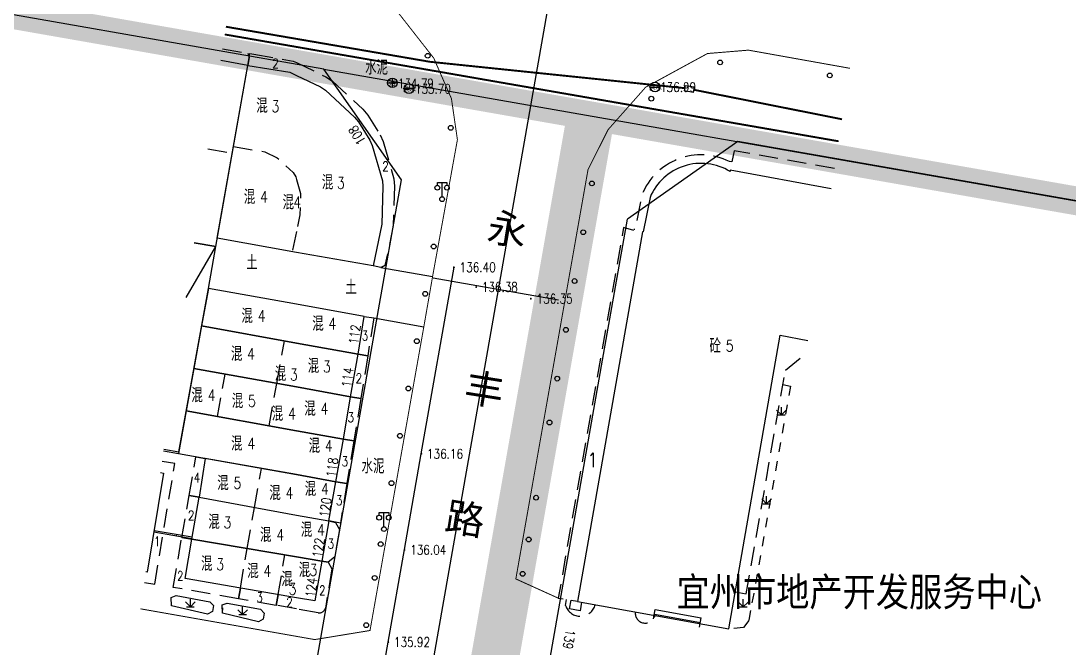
# Model space of a CAD drawing. Extents: x 529262 to 576451, y 2694391 to 2717535.
# Drawn here: x 563086.1 to 563195.9, y 2710784 to 2710849.6 of the extents above; entities that cross this region are included whole.
import ezdxf
from ezdxf.enums import TextEntityAlignment as Align
from ezdxf.xclip import XClip

# ---------------------------------------------------------------- set-up
doc = ezdxf.new("R2010")
doc.units = 0
doc.header["$XCLIPFRAME"] = 0
for name, pattern in [('DASH', [0.35, 0.25, -0.1]), ('X5', [3, 2, -1]), ('X6', [2, 1, -1])]:
    doc.linetypes.add(name, pattern=pattern)
for name, color, linetype in [('COMPONENT', 8, 'Continuous'), ('DLDW', 8, 'Continuous'), ('DLSS', 4, 'Continuous'), ('GCD', 8, 'Continuous'), ('GXYZ', 8, 'Continuous'), ('JMD', 8, 'Continuous'), ('PP-COM', 7, 'Continuous'), ('RD-中线', 40, 'Continuous'), ('RD-红线', 7, 'Continuous'), ('ZBTZ', 8, 'Continuous'), ('ZJ', 7, 'Continuous'), ('污水管径标注_W10-', 202, 'Continuous'), ('河流', 4, 'Continuous')]:
    doc.layers.add(name, color=color, linetype=linetype)
doc.styles.add('HZ', font='rs.shx', dxfattribs={"width": 0.8, "bigfont": 'hztxt.shx'})
doc.styles.add('宋体', font='', dxfattribs={"width": 0.75})
doc.styles.add('等线体', font='simhei.ttf')
doc.styles.get('宋体').set_extended_font_data('SimSun')
doc.linetypes.add('1161', pattern='A,0,[149,AAA.SHX,S=0.15,R=0,X=0,Y=0],-1.6', length=1.6)

# ---------------------------------------------------------------- blocks, each defined once
blk = doc.blocks.new('A$C19FD0107')
at = {"layer": 'RD-中线', "color": 8, "linetype": 'Continuous', "flags": 128}
blk.add_lwpolyline([(-7896.66, 16233.01), (-7853.25, 16479.69)], dxfattribs=at)
at = {"layer": 'RD-红线', "color": 8}
for points in [[(-7880.13, 16453.93), (-7972.66, 16470.12), (-7975.62, 16470.64)], [(-7732.15, 16428.04), (-7836.79, 16446.35)]]:
    blk.add_lwpolyline(points, dxfattribs=at)
for points in [[(-7872.01, 16442.35), (-7880.13, 16453.93, 0.414486)], [(-7836.79, 16446.35), (-7848.36, 16438.23, 0.413941)]]:
    blk.add_lwpolyline(points, format="xyb", dxfattribs=at)
at = {"layer": 'RD-红线', "color": 8, "linetype": 'Continuous', "flags": 128}
for points in [[(-7885.68, 16364.62), (-7874.61, 16427.56), (-7872.01, 16442.35)], [(-7862.06, 16360.38), (-7860.67, 16368.28), (-7850.96, 16423.47), (-7848.36, 16438.23)]]:
    blk.add_lwpolyline(points, dxfattribs=at)
blk = doc.blocks.new('GC200')
at = {"linetype": 'Continuous', "const_width": 0.2, "flags": 128}
blk.add_lwpolyline([(-0.1, 0, 1), (0.1, 0, 1)], format="xyb", close=True, dxfattribs=at)
blk = doc.blocks.new('gc124')
at = {"color": 8}
for p, q in [((-1, 1), (0, 0)), ((-0.8, 0), (0.8, 0)), ((0, 0), (0, 1.6)), ((0, 0), (1, 1))]:
    blk.add_line(p, q, dxfattribs=at)
blk = doc.blocks.new('gc170')
at = {"color": 8, "linetype": 'Continuous'}
blk.add_circle((0, 0), 0.5, dxfattribs=at)
blk = doc.blocks.new('gc097')
at = {"color": 8}
for p, q in [((-1, 2.9), (-1, 3.5)), ((-1, 3.5), (1, 3.5)), ((0, 0.5), (0, 3.5)), ((1, 3.5), (1, 2.9))]:
    blk.add_line(p, q, dxfattribs=at)
for centre in [(-1, 2.4), (1, 2.4), (0, 0)]:
    blk.add_circle(centre, 0.5, dxfattribs=at)
blk = doc.blocks.new('gcbj0102')
for p, q in [((-1, 0), (1, 0)), ((0, -1), (0, 1))]:
    blk.add_line(p, q)
blk.add_circle((0, 0), 1)
blk = doc.blocks.new('gcbj0101')
blk.add_line((-1, 0), (1, 0))
blk.add_circle((0, 0), 1)

msp = doc.modelspace()

# ---------------------------------------------------------------- linework, layer by layer
at = {"color": 8, "linetype": 'DASH', "ltscale": 20, "const_width": 0.2, "flags": 128}
for points in [[(563107.601, 2710848.964), (563128.957, 2710845.297)], [(563107.483, 2710848.156), (563171.757, 2710836.982)], [(563128.957, 2710845.297), (563155.679, 2710842.534)], [(563156.576, 2710842.373), (563172.115, 2710839.284)]]:
    msp.add_lwpolyline(points, dxfattribs=at)
at = {"color": 8, "linetype": 'Continuous'}
msp.add_lwpolyline([(563155.731, 2710842.824), (563156.628, 2710842.663), (563156.524, 2710842.084), (563155.627, 2710842.244)], close=True, dxfattribs=at)
at = {"layer": 'DLDW', "color": 252, "linetype": 'Continuous'}
for p, q in [((563152.373, 2710787.016), (563152.552, 2710788)), ((563152.463, 2710787.508), (563157.29, 2710786.628)), ((563152.552, 2710788), (563157.38, 2710787.12)), ((563157.201, 2710786.136), (563157.38, 2710787.12))]:
    msp.add_line(p, q, dxfattribs=at)
at = {"layer": 'DLSS', "linetype": 'Continuous', "const_width": 0.1}
for points in [[(563128.323, 2710817.565), (563129.256, 2710822.91), (563131.842, 2710837.142), (563131.217, 2710841.44), (563129.363, 2710845.684), (563125.469, 2710850.655), (563120.675, 2710853.933)], [(563145.514, 2710834.007), (563147.613, 2710838.19), (563151.554, 2710842.64), (563158.021, 2710846.16), (563162.346, 2710846.517)], [(563172.944, 2710844.614), (563162.296, 2710846.517)]]:
    msp.add_lwpolyline(points, dxfattribs=at)
at = {"layer": 'DLSS', "linetype": 'Continuous', "const_width": 0.1, "elevation": 136.043, "flags": 128}
msp.add_lwpolyline([(563142.395, 2710789.189), (563137.958, 2710791.197), (563145.514, 2710834.007)], dxfattribs=at)
at = {"layer": 'DLSS', "linetype": 'Continuous', "const_width": 0.1, "flags": 128}
for points in [[(563128.323, 2710817.565), (563122.691, 2710785.802), (563116.904, 2710784.853), (563114.998, 2710785.189)], [(563114.998, 2710785.189), (563098.657, 2710788.071)]]:
    msp.add_lwpolyline(points, dxfattribs=at)
at = {"layer": 'DLSS', "linetype": 'X6'}
msp.add_lwpolyline([(563165.913, 2710811.521), (563166.724, 2710811.379), (563162.861, 2710789.669), (563162.523, 2710787.887), (563162.347, 2710786.844), (563161.782, 2710786.104), (563160.253, 2710785.962)], dxfattribs=at)
at = {"layer": 'JMD', "linetype": 'Continuous'}
for p, q in [((563103.438, 2710820.622), (563106.548, 2710825.976)), ((563102.427, 2710795.716), (563102.452, 2710795.864))]:
    msp.add_line(p, q, dxfattribs=at)
at = {"layer": 'JMD', "linetype": 'X5'}
for points, elevation in [([(563107.26, 2710846.642), (563109.904, 2710846.189), (563110.029, 2710845.734), (563109.898, 2710844.925)], -527.877), ([(563109.898, 2710844.925), (563110.108, 2710846.154), (563110.532, 2710846.081), (563114.661, 2710845.372), (563114.998, 2710845.208)], -527.877), ([(563114.998, 2710845.208), (563118.081, 2710843.708), (563118.778, 2710843.271), (563121.943, 2710840.339), (563122.451, 2710839.728), (563123.749, 2710837.65), (563124.054, 2710836.947), (563125.186, 2710833.067), (563125.249, 2710832.278), (563125.128, 2710828.153), (563124.259, 2710823.985), (563123.807, 2710823.771), (563123.025, 2710823.935)], -527.877), ([(563122.09, 2710818.662), (563123.101, 2710818.496), (563122.454, 2710814.544), (563121.443, 2710814.71)], -529.142), ([(563121.443, 2710814.71), (563122.454, 2710814.544), (563121.725, 2710810.086), (563120.658, 2710810.261)], 136.25), ([(563120.658, 2710810.261), (563121.725, 2710810.086), (563120.998, 2710805.651), (563119.91, 2710805.829)], 136.142), ([(563119.91, 2710805.829), (563120.998, 2710805.651), (563120.267, 2710801.181), (563119.124, 2710801.368)], 136.142), ([(563104.79, 2710799.739), (563103.751, 2710799.92), (563104.46, 2710803.986), (563105.445, 2710803.81)], -525.721), ([(563099.063, 2710790.838), (563100.159, 2710790.647), (563102.251, 2710803.256), (563100.921, 2710803.484)], -526.179), ([(563119.124, 2710801.368), (563120.267, 2710801.181), (563119.588, 2710797.036), (563118.389, 2710797.261)], -525.419), ([(563104.03, 2710795.346), (563102.985, 2710795.528), (563103.751, 2710799.92), (563104.79, 2710799.739)], -525.937), ([(563118.389, 2710797.261), (563119.086, 2710797.118), (563119.48, 2710796.374), (563118.965, 2710793.47), (563118.316, 2710792.961), (563117.654, 2710793.068)], -525.721), ([(563109.122, 2710790.247), (563108.925, 2710789.118), (563102.075, 2710790.313), (563102.985, 2710795.528), (563104.03, 2710795.346)], -526.744), ([(563113.077, 2710789.562), (563112.879, 2710788.428), (563108.925, 2710789.118), (563109.122, 2710790.247)], -527.159), ([(563114.998, 2710788.058), (563112.879, 2710788.428), (563113.077, 2710789.562)], -525.937)]:
    msp.add_lwpolyline(points, dxfattribs=dict(at, elevation=elevation))
at = {"layer": 'JMD', "linetype": 'Continuous', "flags": 128}
for points, elevation in [([(563104.282, 2710826.363), (563106.548, 2710825.976), (563109.898, 2710844.925), (563107.081, 2710845.421)], -527.877), ([(563114.998, 2710825.358), (563106.698, 2710826.829), (563109.898, 2710844.925), (563114.296, 2710844.217), (563114.998, 2710843.876)], -527.877), ([(563114.998, 2710843.876), (563117.5, 2710842.659), (563118.047, 2710842.316), (563121.072, 2710839.513), (563121.479, 2710839.024), (563122.686, 2710837.092), (563122.925, 2710836.54), (563124.002, 2710832.849), (563124.05, 2710832.248), (563123.934, 2710828.294), (563123.025, 2710823.935), (563114.998, 2710825.358)], -527.877), ([(563101.113, 2710804.789), (563102.682, 2710804.507), (563105.763, 2710821.591), (563106.548, 2710825.976), (563104.282, 2710826.363)], -522.123), ([(563114.998, 2710819.934), (563105.763, 2710821.591), (563105.055, 2710817.665), (563114.998, 2710815.872)], -529.142), ([(563114.998, 2710815.872), (563121.443, 2710814.71), (563122.09, 2710818.662), (563114.998, 2710819.934)], -529.142), ([(563114.998, 2710815.872), (563105.055, 2710817.665), (563104.253, 2710813.219), (563114.998, 2710811.282)], 136.25), ([(563114.998, 2710811.282), (563120.658, 2710810.261), (563121.443, 2710814.71), (563114.998, 2710815.872)], 136.25), ([(563114.998, 2710811.282), (563104.253, 2710813.219), (563103.45, 2710808.768), (563114.998, 2710806.706)], 136.142), ([(563114.998, 2710806.706), (563119.91, 2710805.829), (563120.658, 2710810.261), (563114.998, 2710811.282)], 136.142), ([(563114.998, 2710806.706), (563103.45, 2710808.768), (563102.647, 2710804.31), (563114.998, 2710802.105)], -525.419), ([(563114.998, 2710802.105), (563119.124, 2710801.368), (563119.91, 2710805.829), (563114.998, 2710806.706)], -525.419), ([(563101.113, 2710804.789), (563102.682, 2710804.507)], 137.62), ([(563101.084, 2710804.591), (563102.647, 2710804.31)], 137.62), ([(563114.998, 2710802.105), (563105.445, 2710803.81), (563104.79, 2710799.739), (563114.998, 2710797.879)], -525.721), ([(563100.751, 2710802.329), (563101.055, 2710802.277), (563099.373, 2710791.907), (563099.224, 2710791.932)], -526.368), ([(563114.998, 2710797.879), (563118.389, 2710797.261), (563119.124, 2710801.368), (563114.998, 2710802.105)], -525.721), ([(563114.998, 2710793.512), (563104.03, 2710795.346), (563104.79, 2710799.739), (563114.998, 2710797.879)], -525.937), ([(563114.998, 2710797.879), (563118.389, 2710797.261), (563117.654, 2710793.068), (563114.998, 2710793.512)], -525.937), ([(563114.998, 2710789.23), (563103.345, 2710791.247), (563104.03, 2710795.346), (563114.998, 2710793.512)], -527.159), ([(563114.998, 2710793.512), (563117.654, 2710793.068), (563116.92, 2710788.897), (563114.998, 2710789.23)], -527.159)]:
    msp.add_lwpolyline(points, dxfattribs=dict(at, elevation=elevation))
at = {"layer": 'JMD', "linetype": 'X5', "flags": 128}
for points, elevation in [([(563105.724, 2710836.181), (563108.272, 2710835.73)], -510.967), ([(563108.394, 2710836.418), (563111.688, 2710835.888), (563112.971, 2710835.264), (563114.631, 2710833.726), (563114.911, 2710833.278), (563114.998, 2710832.98)], -527.877), ([(563114.998, 2710832.98), (563115.426, 2710831.513), (563115.36, 2710829.284), (563114.998, 2710827.544)], -527.877), ([(563114.998, 2710827.544), (563114.554, 2710825.415)], -527.877), ([(563112.922, 2710811.656), (563113.723, 2710816.102)], -526.744), ([(563106.729, 2710808.182), (563107.53, 2710812.628)], -512.513), ([(563112.122, 2710807.22), (563112.922, 2710811.656)], -526.744), ([(563110.597, 2710798.681), (563111.326, 2710802.76)], -526.744), ([(563109.813, 2710794.379), (563110.597, 2710798.681)], -526.744), ([(563109.122, 2710790.247), (563109.813, 2710794.379)], -526.744), ([(563113.077, 2710789.562), (563113.771, 2710793.717)], -527.159)]:
    msp.add_lwpolyline(points, dxfattribs=dict(at, elevation=elevation))
at = {"layer": 'JMD', "linetype": 'X5', "elevation": -517.22, "flags": 128}
msp.add_lwpolyline([(563160.564, 2710834.83), (563160.312, 2710834.876, 0.4356457), (563151.156, 2710831.374), (563150.583, 2710828.538), (563150.481, 2710828.556), (563150.333, 2710827.714)], format="xyb", dxfattribs=at)
at = {"layer": 'JMD', "linetype": 'X5'}
for points in [[(563171.313, 2710834.121), (563160.805, 2710835.992), (563160.564, 2710834.83)], [(563123.807, 2710823.771), (563124.259, 2710823.985)], [(563166.177, 2710813.031), (563168.3, 2710814.741)], [(563160.929, 2710789.861), (563162.088, 2710789.628), (563166.177, 2710813.031)]]:
    msp.add_lwpolyline(points, dxfattribs=at)
at = {"layer": 'JMD', "linetype": 'Continuous', "elevation": -517.22, "flags": 128}
msp.add_lwpolyline([(563170.983, 2710832.004), (563160.416, 2710833.952), (563160.395, 2710833.816, 0.45956), (563152.012, 2710831.114), (563151.284, 2710827.511), (563151.204, 2710827.525), (563144.422, 2710788.835), (563160.253, 2710785.962), (563165.618, 2710816.698), (563168.519, 2710816.154)], format="xyb", dxfattribs=at)
at = {"layer": 'JMD', "linetype": 'X5', "flags": 128}
msp.add_lwpolyline([(563150.321, 2710827.641), (563149.239, 2710827.951), (563142.395, 2710789.189), (563143.264, 2710789.037)], dxfattribs=at)
at = {"layer": 'JMD', "linetype": 'Continuous', "flags": 128}
for points in [[(563105.763, 2710821.591), (563106.548, 2710825.976)], [(563144.838, 2710788.76), (563144.677, 2710787.877), (563143.573, 2710788.083), (563143.737, 2710788.982), (563144.426, 2710788.861)]]:
    msp.add_lwpolyline(points, dxfattribs=at)
at = {"layer": 'JMD', "linetype": 'Continuous'}
for points in [[(563100.057, 2710796.117), (563104.047, 2710795.442)], [(563100.08, 2710796.265), (563104.072, 2710795.59)]]:
    msp.add_lwpolyline(points, dxfattribs=at)
at = {"layer": 'JMD', "linetype": 'X5'}
for points, elevation in [([(563117.654, 2710793.068), (563118.316, 2710792.961), (563118.699, 2710792.241), (563118.016, 2710788.138, -0.4003925), (563117.252, 2710787.665), (563114.998, 2710788.058)], -525.937), ([(563146.277, 2710788.498, -0.7509148), (563143.169, 2710788.418), (563143.264, 2710789.037)], -516.41)]:
    msp.add_lwpolyline(points, format="xyb", dxfattribs=dict(at, elevation=elevation))
msp.add_lwpolyline([(563152.537, 2710787.362, -0.9224484), (563150.457, 2710787.74, -0.7622263)], format="xyb", dxfattribs=at)
at = {"layer": 'PP-COM'}
msp.add_line((563117.861, 2710844.534), (563518.64, 2710774.401), dxfattribs=at)
at = {"layer": 'PP-COM', "color": 8, "const_width": 3}
msp.add_lwpolyline([(563417.341, 2710556.693), (562978.055, 2710627.629), (563025.329, 2710860.726), (563456.913, 2710785.203), (563417.116, 2710556.733)], dxfattribs=at)
at = {"layer": 'ZBTZ', "linetype": '1161', "flags": 128}
for points, elevation in [([(563123.807, 2710823.771), (563129.24, 2710822.823)], -525.075), ([(563123.101, 2710818.496), (563128.324, 2710817.57)], -529.142)]:
    msp.add_lwpolyline(points, dxfattribs=dict(at, elevation=elevation))
msp.add_lwpolyline([(563142.414, 2710820.359), (563129.3, 2710822.669)], dxfattribs=at)
at = {"layer": 'ZBTZ', "linetype": '1161'}
for points in [[(563105.685, 2710787.503), (563101.914, 2710788.393), (563101.885, 2710789.264), (563102.412, 2710789.454), (563105.912, 2710788.81), (563106.294, 2710788.412), (563106.191, 2710787.777), (563105.685, 2710787.503)], [(563107.23, 2710787.613), (563107.28, 2710788.191)]]:
    msp.add_lwpolyline(points, dxfattribs=at)
at = {"layer": 'ZBTZ', "linetype": '1161', "elevation": 0.021}
msp.add_lwpolyline([(563111.001, 2710786.723), (563107.23, 2710787.613), (563107.201, 2710788.484), (563107.728, 2710788.674), (563111.228, 2710788.03), (563111.61, 2710787.632), (563111.507, 2710786.997), (563111.001, 2710786.723)], dxfattribs=at)
at = {"layer": '污水管径标注_W10-'}
msp.add_lwpolyline([(563100.325, 2710646.713), (563103.74, 2710666.42), (563105.447, 2710676.273), (563107.193, 2710686.119), (563110.684, 2710705.812), (563114.175, 2710725.505), (563115.889, 2710735.17), (563117.654, 2710745.2), (563121.087, 2710764.716), (563124.585, 2710784.595), (563126.286, 2710794.262), (563128.051, 2710804.293), (563131.485, 2710823.808)], dxfattribs=at)
at = {"layer": '河流', "color": 5, "linetype": 'DASH', "ltscale": 0.1, "const_width": 5}
msp.add_lwpolyline([(563145.912, 2710840.158), (563106.29, 2710616.304)], dxfattribs=at)

# ---------------------------------------------------------------- block references
at = {"layer": 'COMPONENT', "linetype": 'Continuous', "xscale": 0.5, "yscale": 0.5}
for name, p in [('gcbj0102', (563125.034, 2710843.091)), ('gcbj0101', (563152.531, 2710842.658)), ('gcbj0101', (563126.777, 2710842.485))]:
    msp.add_blockref(name, p, dxfattribs=at)
at = {"layer": 'DLDW', "color": 252, "linetype": 'Continuous', "xscale": 0.5, "yscale": 0.5, "zscale": 0.5}
for p in [(563130.241, 2710830.923), (563124.151, 2710796.408)]:
    msp.add_blockref('gc097', p, dxfattribs=at)
at = {"layer": 'GCD', "linetype": 'Continuous'}
ref = msp.add_blockref('GC200', (563125.007, 2710843.03, 134.789), dxfattribs=dict(at, xscale=0.5, yscale=0.5, zscale=0.5))
ref.add_attrib('height', '134.79', dxfattribs={"linetype": 'Continuous', "height": 1, "style": 'HZ', "width": 0.8}).set_placement((563125.607, 2710843.03, 134.789), align=Align.MIDDLE_LEFT)
ref = msp.add_blockref('GC200', (563152.464, 2710842.64, 136.988), dxfattribs=dict(at, xscale=0.5, yscale=0.5, zscale=0.5))
ref.add_attrib('height', '136.99', dxfattribs={"linetype": 'Continuous', "height": 1, "style": 'HZ', "width": 0.8}).set_placement((563153.064, 2710842.64, 136.988), align=Align.MIDDLE_LEFT)
ref = msp.add_blockref('GC200', (563126.791, 2710842.465, 135.7), dxfattribs=dict(at, xscale=0.5, yscale=0.5, zscale=0.5))
ref.add_attrib('height', '135.70', dxfattribs={"linetype": 'Continuous', "height": 1, "style": 'HZ', "width": 0.8}).set_placement((563127.391, 2710842.465, 135.7), align=Align.MIDDLE_LEFT)
ref = msp.add_blockref('GC200', (563131.476, 2710823.798, 136.4), dxfattribs=dict(at, xscale=0.5, yscale=0.5, zscale=0.5))
ref.add_attrib('height', '136.40', dxfattribs={"linetype": 'Continuous', "height": 1, "style": 'HZ', "width": 0.8}).set_placement((563132.076, 2710823.798, 136.4), align=Align.MIDDLE_LEFT)
ref = msp.add_blockref('GC200', (563133.802, 2710821.728, 136.381), dxfattribs=dict(at, xscale=0.5, yscale=0.5, zscale=0.5))
ref.add_attrib('height', '136.38', dxfattribs={"linetype": 'Continuous', "height": 1, "style": 'HZ', "width": 0.8}).set_placement((563134.402, 2710821.728, 136.381), align=Align.MIDDLE_LEFT)
ref = msp.add_blockref('GC200', (563139.534, 2710820.515, 136.347), dxfattribs=dict(at, xscale=0.5, yscale=0.5, zscale=0.5))
ref.add_attrib('height', '136.35', dxfattribs={"linetype": 'Continuous', "height": 1, "style": 'HZ', "width": 0.8}).set_placement((563140.134, 2710820.515, 136.347), align=Align.MIDDLE_LEFT)
ref = msp.add_blockref('GC200', (563128.058, 2710804.285, 136.16), dxfattribs=dict(at, xscale=0.5, yscale=0.5, zscale=0.5))
ref.add_attrib('height', '136.16', dxfattribs={"linetype": 'Continuous', "height": 1, "style": 'HZ', "width": 0.8}).set_placement((563128.658, 2710804.285, 136.16), align=Align.MIDDLE_LEFT)
ref = msp.add_blockref('GC200', (563126.302, 2710794.237, 136.04), dxfattribs=dict(at, xscale=0.5, yscale=0.5, zscale=0.5))
ref.add_attrib('height', '136.04', dxfattribs={"linetype": 'Continuous', "height": 1, "style": 'HZ', "width": 0.8}).set_placement((563126.902, 2710794.237, 136.04), align=Align.MIDDLE_LEFT)
ref = msp.add_blockref('GC200', (563124.598, 2710784.588, 135.92), dxfattribs=dict(at, xscale=0.5, yscale=0.5, zscale=0.5))
ref.add_attrib('height', '135.92', dxfattribs={"linetype": 'Continuous', "height": 1, "style": 'HZ', "width": 0.8}).set_placement((563125.198, 2710784.588, 135.92), align=Align.MIDDLE_LEFT)
at = {"layer": 'PP-COM'}
ref = msp.add_blockref('A$C19FD0107', (570997.993, 2694390.603), dxfattribs=at)
XClip(ref).set_block_clipping_path([(-9366.4383134884, 14428.6043910822), (-3328.4480743363, 17452.7484863754)])
at = {"layer": 'ZBTZ', "linetype": 'Continuous'}
for p, xscale, yscale, zscale, rotation in [((563128.73, 2710845.924), 0.5000000001865913, 0.5000000001865913, 0.5000000001865913, 129.5871182935611), ((563159.346, 2710845.232), 0.5000000000619341, 0.5000000000619341, 0.5000000000619341, 350.2927564028572), ((563170.825, 2710843.872), 0.5000000000619341, 0.5000000000619341, 0.5000000000619341, 350.2927564028572), ((563152.143, 2710841.438), 0.5000000000619341, 0.5000000000619341, 0.5000000000619341, 350.2927564028572), ((563131.143, 2710838.385), 0.50000000007198, 0.50000000007198, 0.50000000007198, 79.89019669517297), ((563145.923, 2710832.57, -527.74), 0.4999999999433769, 0.4999999999433769, 0.4999999999433769, 79.92727173922717), ((563130.241, 2710830.923), 0.4999999998424459, 0.4999999998424459, 0.4999999998424459, 78.99886126854275), ((563145.016, 2710827.465), 0.4999999999433769, 0.4999999999433769, 0.4999999999433769, 79.92727173922717), ((563129.358, 2710825.971), 0.50000000007198, 0.50000000007198, 0.50000000007198, 79.89019669517297), ((563144.109, 2710822.36), 0.4999999999433769, 0.4999999999433769, 0.4999999999433769, 79.92727173922717), ((563128.475, 2710821.019), 0.50000000007198, 0.50000000007198, 0.50000000007198, 79.89019669517297), ((563143.202, 2710817.255), 0.4999999999433769, 0.4999999999433769, 0.4999999999433769, 79.92727173922717), ((563127.592, 2710816.068), 0.50000000007198, 0.50000000007198, 0.50000000007198, 79.89019669517297), ((563142.295, 2710812.15), 0.4999999999433769, 0.4999999999433769, 0.4999999999433769, 79.92727173922717), ((563126.709, 2710811.116), 0.50000000007198, 0.50000000007198, 0.50000000007198, 79.89019669517297), ((563141.48, 2710807.56), 0.4999999999433769, 0.4999999999433769, 0.4999999999433769, 79.92727173922717), ((563125.826, 2710806.164), 0.50000000007198, 0.50000000007198, 0.50000000007198, 79.89019669517297), ((563124.943, 2710801.212), 0.50000000007198, 0.50000000007198, 0.50000000007198, 79.89019669517297), ((563140.083, 2710799.694), 0.4999999999433769, 0.4999999999433769, 0.4999999999433769, 79.92727173922717), ((563123.807, 2710794.839), 0.50000000007198, 0.50000000007198, 0.50000000007198, 79.89019669517297), ((563139.306, 2710795.324), 0.4999999999433769, 0.4999999999433769, 0.4999999999433769, 79.92727173922717), ((563123.177, 2710791.308), 0.50000000007198, 0.50000000007198, 0.50000000007198, 79.89019669517297), ((563138.668, 2710791.729), 0.4999999999433769, 0.4999999999433769, 0.4999999999433769, 79.92727173922717), ((563122.294, 2710786.357), 0.50000000007198, 0.50000000007198, 0.50000000007198, 79.89019669517297)]:
    msp.add_blockref('gc170', p, dxfattribs=dict(at, xscale=xscale, yscale=yscale, zscale=zscale, rotation=rotation))
at = {"layer": 'ZBTZ', "linetype": 'Continuous', "xscale": 0.5, "yscale": 0.5}
for p in [(563165.762, 2710808.356), (563164.215, 2710799.062), (563103.886, 2710788.293), (563109.346, 2710787.468), (563161.767, 2710788.281)]:
    msp.add_blockref('gc124', p, dxfattribs=at)

# ---------------------------------------------------------------- texts
at = {"layer": 'GXYZ', "linetype": 'Continuous', "style": '宋体'}
for s, p in [('污', (563125.034, 2710843.085)), ('供水', (563126.804, 2710842.459)), ('供水', (563152.558, 2710842.632))]:
    msp.add_text(s, height=0.5, dxfattribs=at).set_placement(p, align=Align.MIDDLE)
at = {"layer": 'JMD', "linetype": 'Continuous', "style": 'HZ', "width": 0.8}
for s, p in [('混', (563111.985, 2710840.707)), ('混', (563118.843, 2710832.69)), ('混', (563110.675, 2710831.165)), ('混', (563114.731, 2710830.594)), ('混', (563110.422, 2710818.71)), ('混', (563117.84, 2710817.903)), ('混', (563109.326, 2710814.75)), ('砼', (563159.436, 2710815.585)), ('混', (563113.912, 2710812.643)), ('混', (563117.365, 2710813.484)), ('混', (563105.183, 2710810.426)), ('混', (563109.419, 2710809.815)), ('混', (563113.601, 2710808.482)), ('混', (563117.01, 2710809.013)), ('混', (563109.34, 2710805.359)), ('混', (563117.461, 2710805.128)), ('混', (563107.896, 2710801.227)), ('混', (563117.05, 2710800.617)), ('混', (563113.347, 2710800.193)), ('混', (563106.959, 2710797.17)), ('混', (563116.642, 2710796.341)), ('混', (563112.372, 2710795.807)), ('混', (563106.202, 2710792.793)), ('混', (563111.032, 2710792.031)), ('混', (563116.422, 2710792.133)), ('混', (563114.608, 2710791.183))]:
    msp.add_text(s, height=1.5, dxfattribs=at).set_placement(p, align=Align.MIDDLE_RIGHT)
for s, p in [('3', (563112.375, 2710840.633)), ('3', (563119.232, 2710832.616)), ('4', (563111.175, 2710831.165)), ('4', (563114.653, 2710830.594)), ('4', (563110.922, 2710818.71)), ('4', (563118.34, 2710817.903)), ('5', (563159.936, 2710815.585)), ('4', (563109.826, 2710814.75)), ('3', (563117.754, 2710813.41)), ('3', (563114.301, 2710812.569)), ('4', (563105.683, 2710810.426)), ('5', (563109.919, 2710809.815)), ('4', (563114.101, 2710808.482)), ('4', (563117.51, 2710809.013)), ('4', (563109.84, 2710805.359)), ('4', (563117.961, 2710805.128)), ('5', (563108.396, 2710801.227)), ('4', (563113.847, 2710800.193)), ('4', (563117.55, 2710800.617)), ('3', (563107.348, 2710797.096)), ('4', (563112.872, 2710795.807)), ('4', (563117.142, 2710796.341)), ('3', (563106.592, 2710792.719)), ('4', (563111.532, 2710792.031)), ('3', (563116.346, 2710792.125)), ('3', (563114.175, 2710790.146))]:
    msp.add_text(s, height=1.2, dxfattribs=at).set_placement(p, align=Align.MIDDLE_LEFT)
at = {"layer": 'ZJ', "color": 8, "linetype": 'Continuous'}
for s, height, style, width, p in [('2', 1, 'HZ', 0.8, (563112.789, 2710845.117, -136.25)), ('水泥', 1.5, 'HZ', 0.8, (563123.375, 2710844.777)), ('2', 1, 'HZ', 0.8, (563124.324, 2710834.352, -136.25)), ('土', 1.5, 'HZ', 0.8, (563110.332, 2710824.355)), ('土', 1.5, 'HZ', 0.8, (563120.704, 2710821.788)), ('3', 1, 'HZ', 0.8, (563122.164, 2710816.644)), ('2', 1, 'HZ', 0.8, (563121.507, 2710812.194)), ('3', 1, 'HZ', 0.8, (563120.69, 2710808.108)), ('3', 1, 'HZ', 0.8, (563120.045, 2710803.492)), ('水泥', 1.5, 'HZ', 0.8, (563123.004, 2710803.058)), ('1', 1.5, 'HZ', 0.8, (563145.996, 2710803.645)), ('4', 1, 'HZ', 0.8, (563104.577, 2710801.787)), ('3', 1, 'HZ', 0.8, (563119.449, 2710799.418)), ('2', 1, 'HZ', 0.8, (563103.964, 2710797.832)), ('1', 1, 'HZ', 0.8, (563100.398, 2710795.121)), ('3', 1, 'HZ', 0.8, (563118.583, 2710794.885)), ('2', 1, 'HZ', 0.8, (563102.829, 2710791.517)), ('宜州市地产开发服务中心', 3, '等线体', 0.85, (563173.913, 2710789.899)), ('2', 1, 'HZ', 0.8, (563117.697, 2710789.993)), ('3', 1, 'HZ', 0.8, (563111.135, 2710789.262)), ('2', 1, 'HZ', 0.8, (563114.269, 2710788.755))]:
    msp.add_text(s, height=height, dxfattribs=dict(at, style=style, width=width)).set_placement(p, align=Align.MIDDLE)
at = {"layer": 'ZJ', "color": 8, "linetype": 'Continuous', "style": 'HZ', "width": 0.8}
for s, rotation, p in [('108', 121.46711, (563121.339, 2710837.61)), ('112', 82.70061, (563121.086, 2710816.776)), ('114', 82.70061, (563120.345, 2710812.288)), ('118', 82.70061, (563118.735, 2710802.866)), ('120', 82.70061, (563118.028, 2710798.683)), ('122', 82.70061, (563117.299, 2710794.471)), ('124', 82.70061, (563116.549, 2710790.308)), ('139', 260.5363, (563143.535, 2710784.878))]:
    msp.add_text(s, height=1, rotation=rotation, dxfattribs=at).set_placement(p, align=Align.MIDDLE)
at = {"layer": 'ZJ', "color": 8, "linetype": 'Continuous', "style": '等线体'}
for s, p in [('永', (563137.085, 2710827.84)), ('丰', (563134.678, 2710811.082)), ('路', (563132.667, 2710797.549))]:
    msp.add_text(s, height=3, rotation=350.9163, dxfattribs=at).set_placement(p, align=Align.MIDDLE)

doc.saveas('drawing.dxf')
